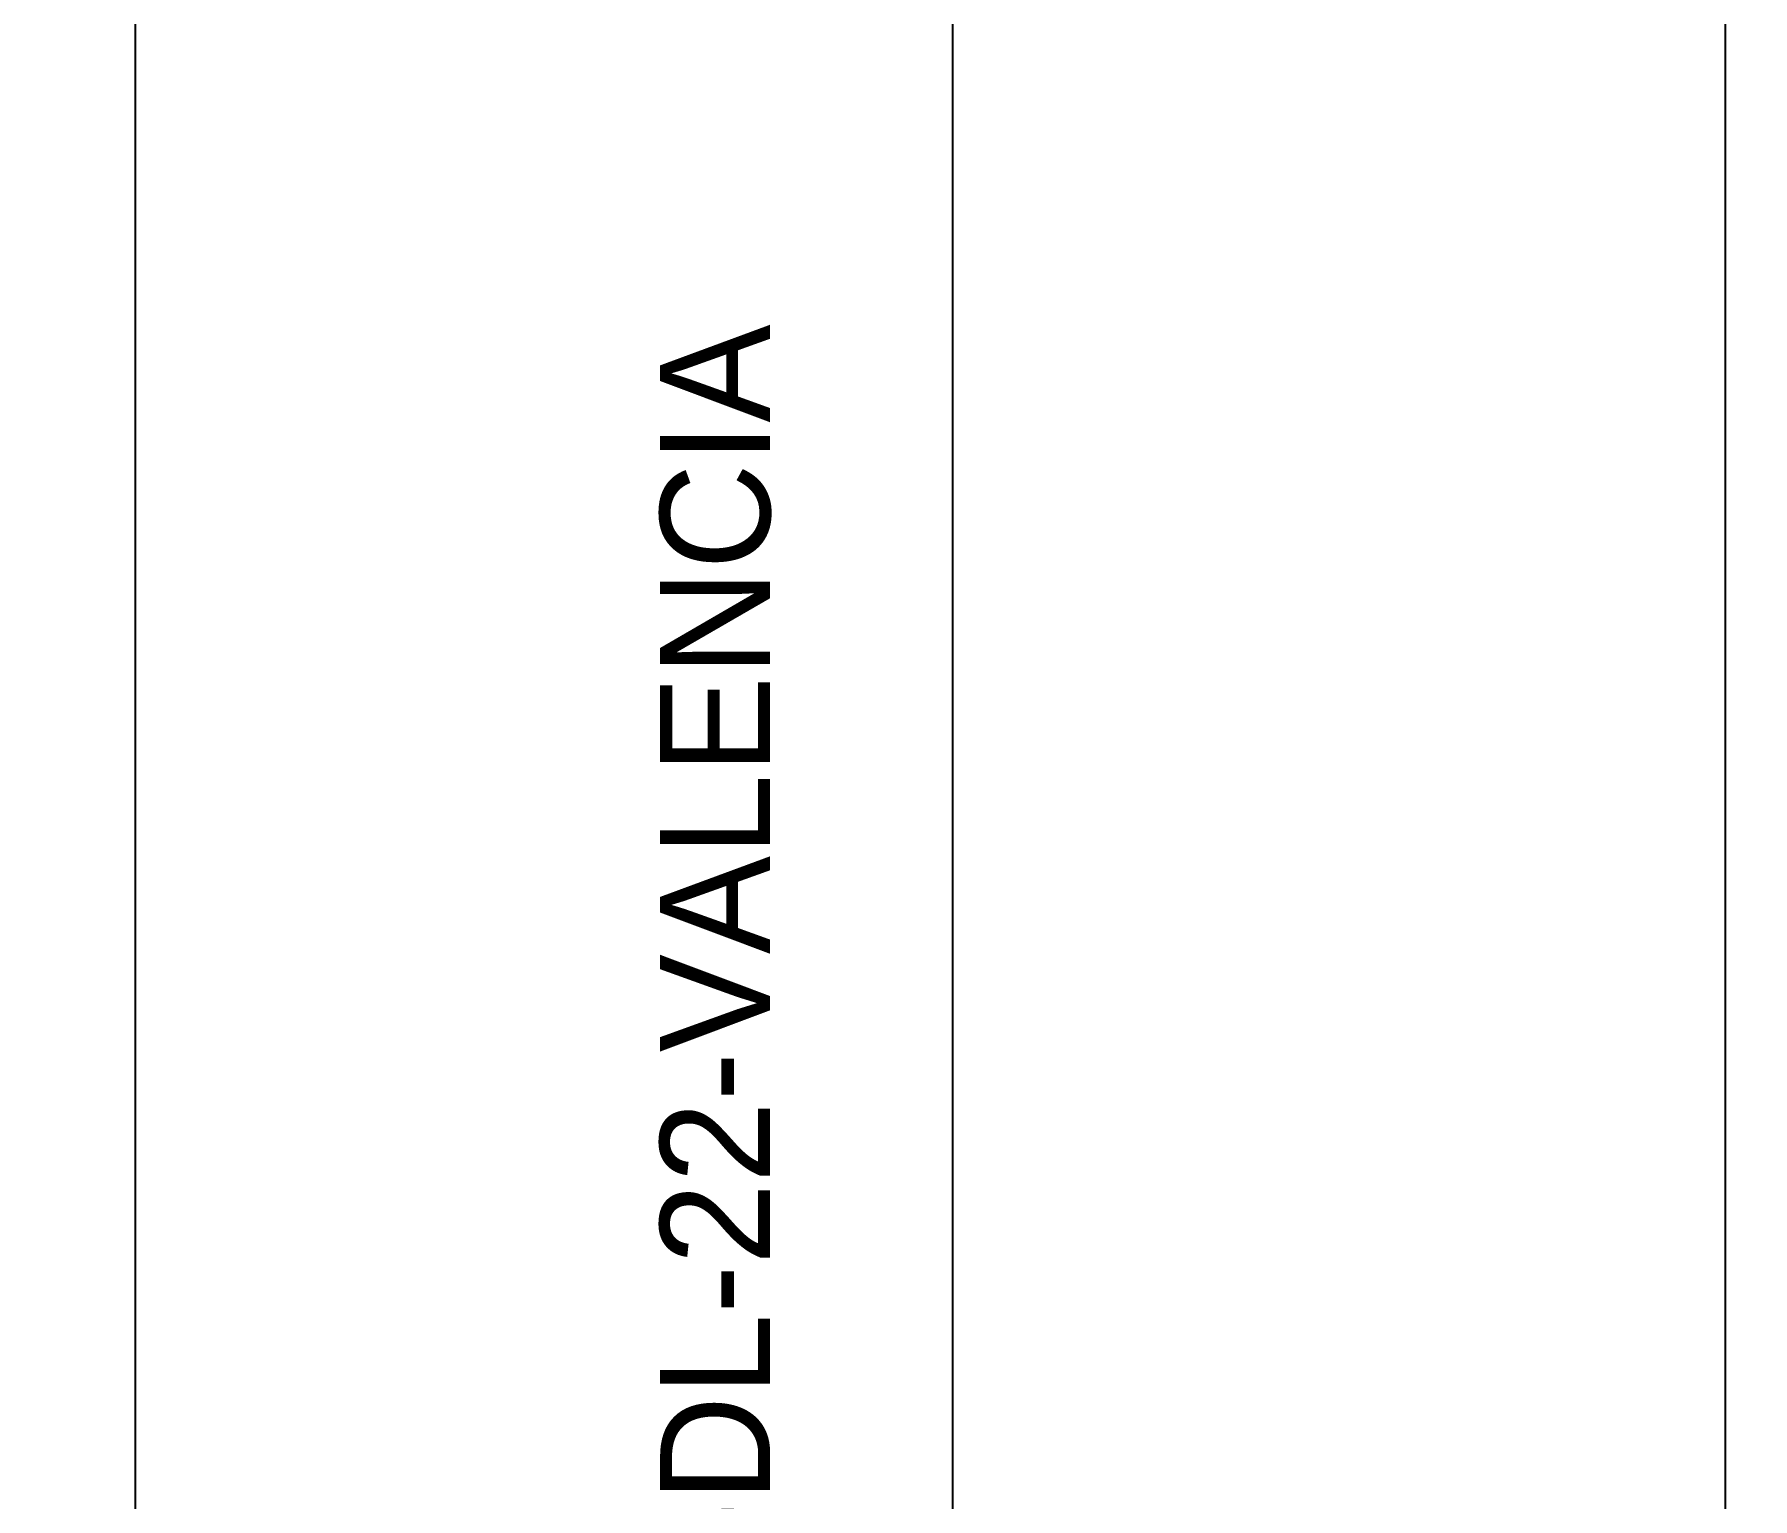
# Model space of a CAD drawing. Extents: x 747954 to 748544, y 4317181 to 4318208.
# Drawn here: x 748162.42 to 748185.85, y 4318102.5 to 4318122.46 of the extents above; entities that cross this region are included whole.
import ezdxf
from ezdxf.enums import TextEntityAlignment as Align

# ---------------------------------------------------------------- set-up
doc = ezdxf.new("R2010")
doc.units = 0
doc.linetypes.add('DASHED', pattern=[0])
doc.layers.get('0').update_dxf_attribs({"linetype": 'CONTINUOUS'})

msp = doc.modelspace()

# ---------------------------------------------------------------- linework, layer by layer
at = {"color": 0, "linetype": 'CONTINUOUS'}
msp.add_line((748174.94, 4318075.2), (748174.94, 4318194.48), dxfattribs=at)
msp.add_lwpolyline([(748163.8, 4318028.19), (748163.8, 4318194.5), (748185.47, 4318194.5), (748185.47, 4318028.19)], close=True, dxfattribs=at)

# ---------------------------------------------------------------- texts
at = {"color": 0, "linetype": 'DASHED'}
msp.add_text('REFERENCIA D.G.C.: C-DL-22-VALENCIA', height=1.5, rotation=90, dxfattribs=at).set_placement((748171.7, 4318099.06), align=Align.MIDDLE)

# ---------------------------------------------------------------- meshes
at = {"color": 0, "linetype": 'CONTINUOUS'}
mesh = msp.add_polyface(dxfattribs=at)
corners = [(747954.5, 4317181), (747954.5, 4317181), (747954.5, 4317371.962), (748262.5, 4317181), (747954.5, 4317546.493), (748544, 4317181), (747954.5, 4318207.5), (748544, 4317842.007), (748544, 4318207.5)]
mesh.append_faces([[corners[k] for k in face] for face in [(0, 1, 3, 2), (2, 3, 5, 4), (4, 5, 7, 6), (6, 7, 8, 8)]], dxfattribs={"vtx0": -1, "vtx2": -1, "color": 0})
mesh = msp.add_polyface(dxfattribs=at)
corners = [(747964.5, 4318021), (747964.5, 4318021), (747964.5, 4318195.271), (748245.58, 4318021), (747964.5, 4318201.5), (748245.58, 4318027.229), (748245.58, 4318201.5)]
mesh.append_faces([[corners[k] for k in face] for face in [(0, 1, 3, 2), (2, 3, 5, 4), (4, 5, 6, 6)]], dxfattribs={"vtx0": -1, "vtx2": -1, "color": 0})

doc.saveas('drawing.dxf')
